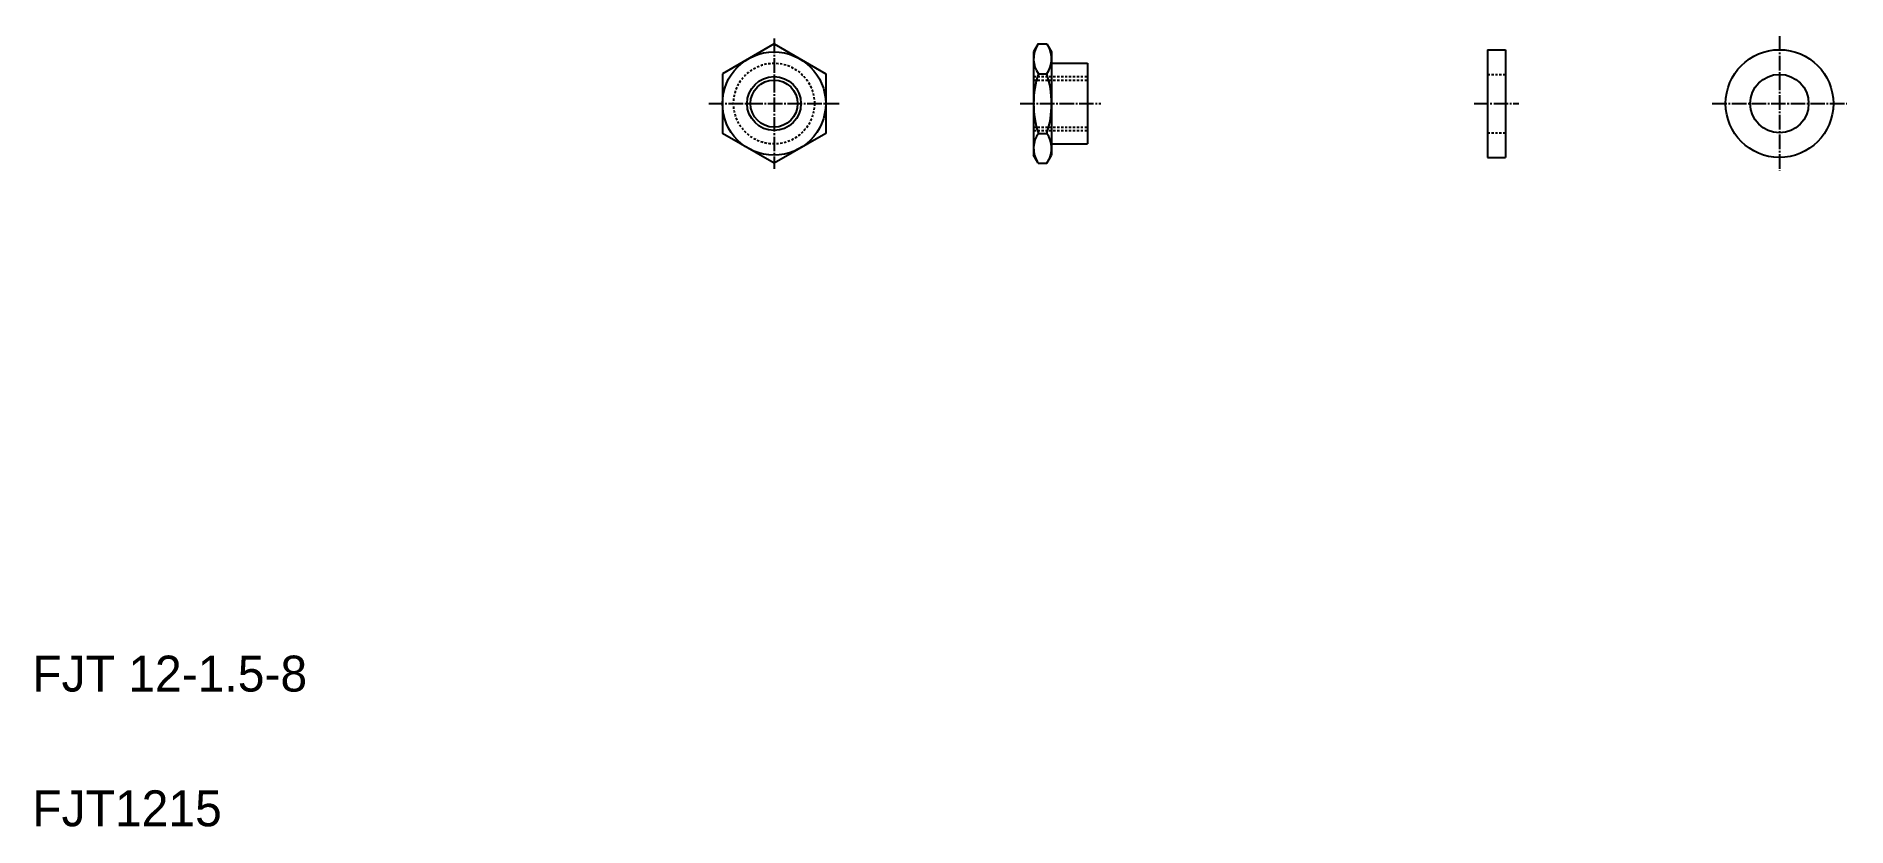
# Model space of a CAD drawing. Extents: x 21 to 424, y 20 to 196.
import ezdxf

# ---------------------------------------------------------------- set-up
doc = ezdxf.new("R2010")
doc.units = 0
doc.header["$LTSCALE"] = 0.25
doc.linetypes.add('CENTER', pattern=[17.5, 13, -1.5, 1.5, -1.5])
doc.linetypes.add('DASHED', pattern=[3.5, 2, -1.5])
doc.layers.get('0').update_dxf_attribs({"linetype": 'CONTINUOUS'})
doc.layers.add('CENTER', color=1, linetype='CENTER')

msp = doc.modelspace()

# ---------------------------------------------------------------- linework, layer by layer
for p, q in [((185.24, 194.23), (173.74, 187.59)), ((185.24, 194.23), (196.74, 187.59)), ((244.09, 194.23), (243.06, 192.45)), ((244.09, 194.23), (246.03, 194.23)), ((246.03, 194.23), (247.06, 192.45)), ((179.49, 190.91), (179.49, 190.91)), ((182.36, 192.57), (182.36, 192.57)), ((243.06, 192.45), (243.06, 169.45)), ((247.06, 192.45), (247.06, 169.45)), ((247.06, 189.95), (255.06, 189.95)), ((255.06, 189.95), (255.06, 171.95)), ((344.17, 192.95), (344.17, 168.95)), ((344.17, 192.95), (348.17, 192.95)), ((348.17, 192.95), (348.17, 168.95)), ((173.74, 187.59), (173.74, 174.31)), ((196.74, 187.59), (196.74, 174.31)), ((244.11, 187.59), (246, 187.59)), ((185.24, 167.67), (173.74, 174.31)), ((196.74, 174.31), (185.24, 167.67)), ((244.11, 174.31), (246, 174.31)), ((244.09, 167.67), (243.06, 169.45)), ((246.03, 167.67), (247.06, 169.45)), ((247.06, 171.95), (255.06, 171.95)), ((244.09, 167.67), (246.03, 167.67)), ((344.17, 168.95), (348.17, 168.95))]:
    msp.add_line(p, q)
at = {"color": 3, "linetype": 'DASHED'}
for p, q in [((243.06, 186.95), (255.06, 186.95)), ((243.06, 186.2), (255.06, 186.2)), ((344.17, 187.45), (348.17, 187.45)), ((243.06, 175.7), (255.06, 175.7)), ((243.06, 174.95), (255.06, 174.95)), ((344.17, 174.45), (348.17, 174.45))]:
    msp.add_line(p, q, dxfattribs=at)
for centre, radius in [((185.24, 180.95), 11.5), ((409.21, 180.95), 12), ((185.24, 180.95), 5.25), ((409.21, 180.95), 6.5)]:
    msp.add_circle(centre, radius)
msp.add_circle((185.24, 180.95), 9, dxfattribs=at)
at = {"color": 3}
msp.add_circle((185.24, 180.95), 6, dxfattribs=at)
for centre, radius, start, end in [((248.81, 190.91), 5.75, 150, 215.2644), ((241.31, 190.91), 5.75, 324.7356, 30), ((264.48, 180.95), 21.42, 161.9403, 198.0597), ((225.64, 180.95), 21.42, 341.9403, 18.0597), ((248.81, 170.99), 5.75, 144.7356, 210), ((241.31, 170.99), 5.75, 330, 35.2644)]:
    msp.add_arc(centre, radius, start, end)
at = {"layer": 'CENTER', "color": 1, "linetype": 'CENTER'}
for p, q in [((185.24, 195.45), (185.24, 166.45)), ((409.21, 195.95), (409.21, 165.95)), ((170.74, 180.95), (199.74, 180.95)), ((240.06, 180.95), (258.06, 180.95)), ((341.17, 180.95), (351.17, 180.95)), ((394.21, 180.95), (424.21, 180.95))]:
    msp.add_line(p, q, dxfattribs=at)

# ---------------------------------------------------------------- texts
for s, p in [('FJT 12-1.5-8', (20, 50)), ('FJT1215', (20, 20))]:
    msp.add_text(s, height=8).set_placement(p)

doc.saveas('drawing.dxf')
